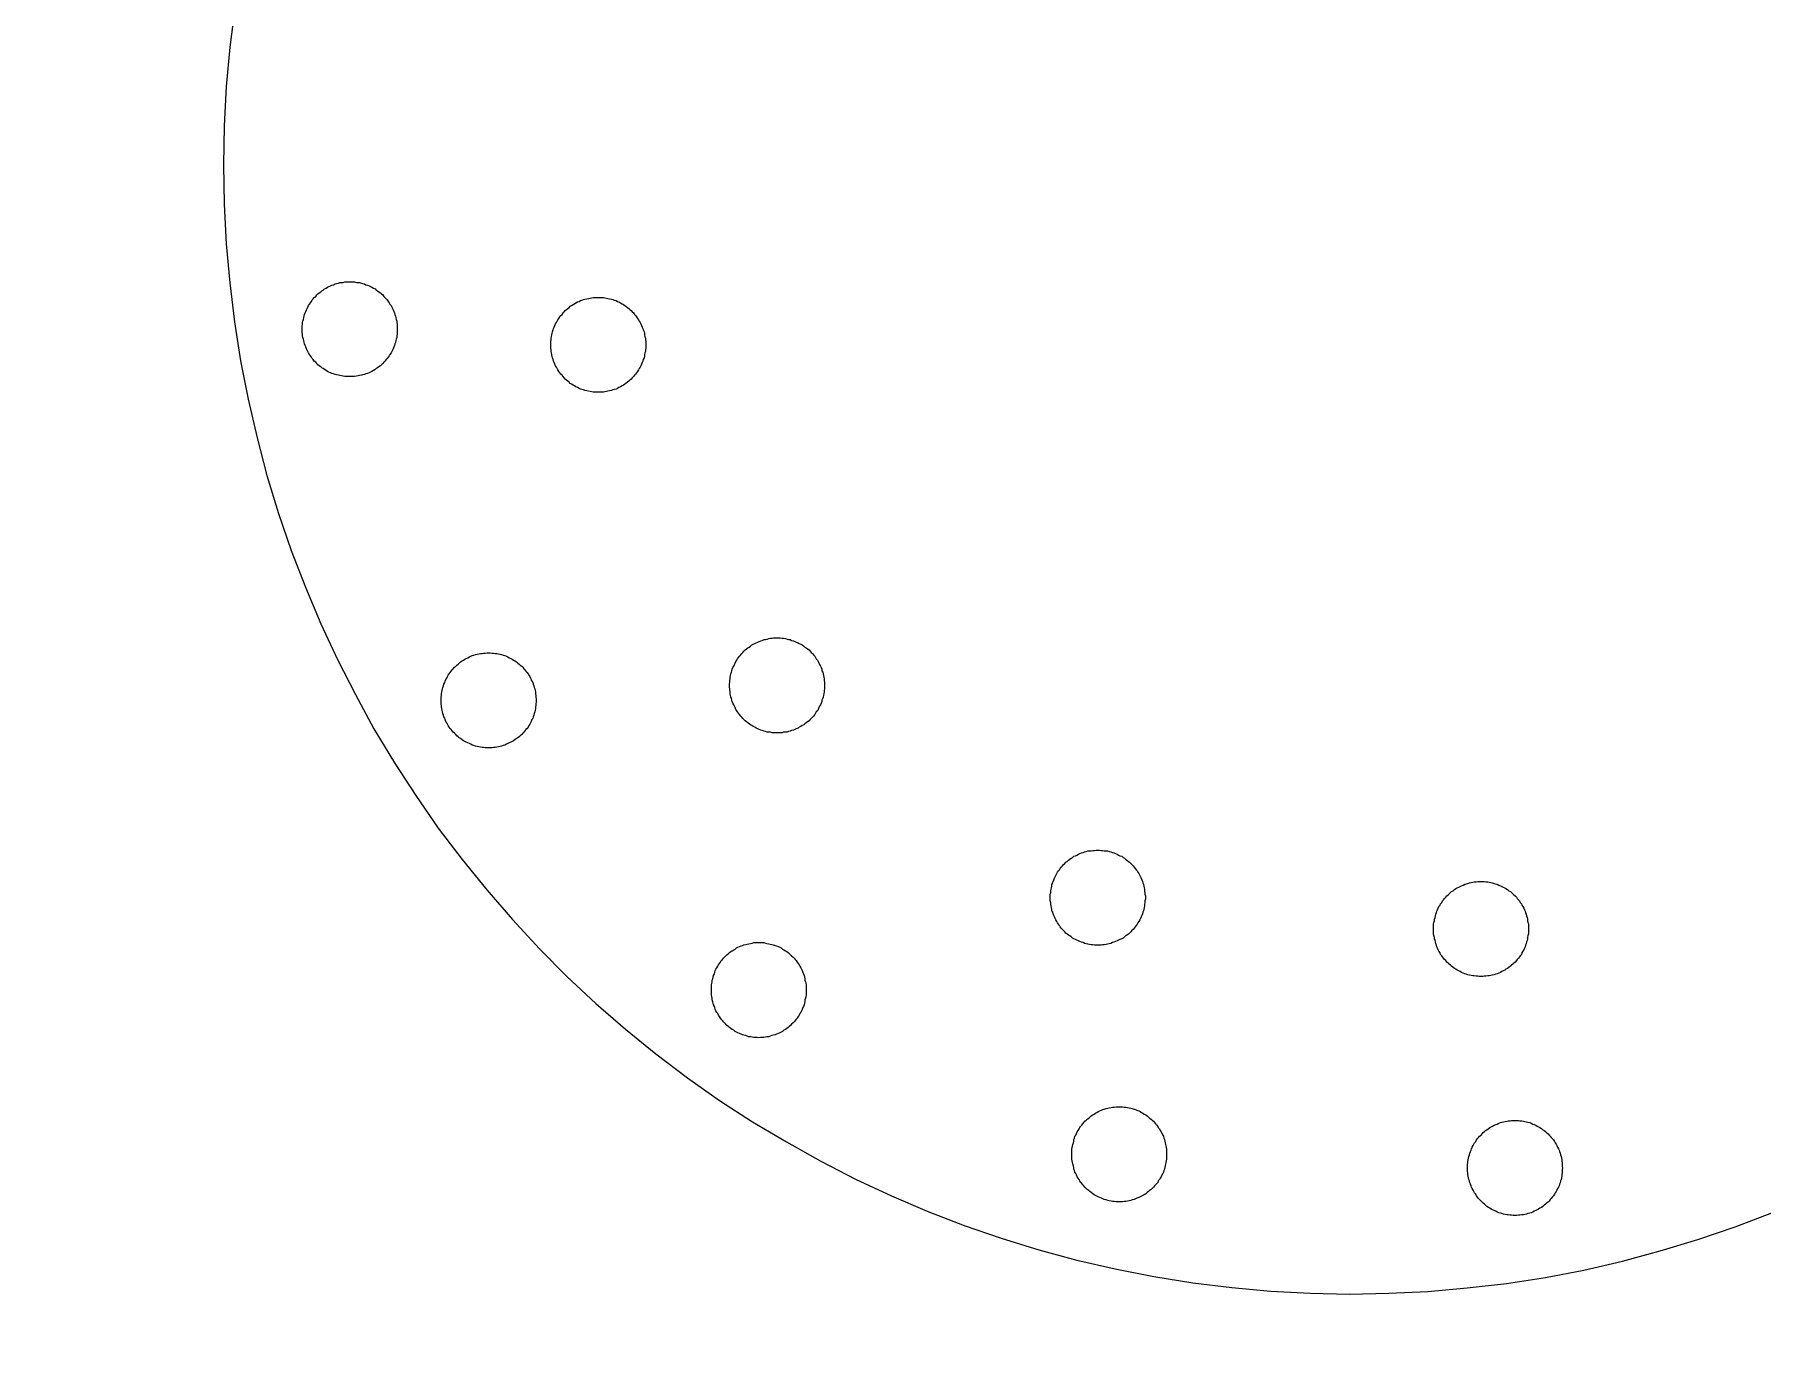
# Model space of a CAD drawing. Extents: x 1225654 to 1325654, y 924838 to 1022543.
# Drawn here: x 1267593 to 1268693, y 1011535 to 1012369 of the extents above; entities that cross this region are included whole.
import ezdxf

# ---------------------------------------------------------------- set-up
doc = ezdxf.new("R2010")
doc.units = 13

msp = doc.modelspace()

# ---------------------------------------------------------------- linework, layer by layer
msp.add_lwpolyline([(1260678.3, 924838.4), (1290630.1, 924838.4, 6.524121)], format="xyb", close=True)
msp.add_lwpolyline([(1260678.3, 924838.4), (1290630.1, 924838.4, 6.524121)], format="xyb", close=True)
msp.add_lwpolyline([(1267720.5, 1012385.5), (1267717.4, 1012360.6), (1267715.1, 1012335.6), (1267713.8, 1012310.6), (1267713.3, 1012285.6), (1267713.8, 1012260.7), (1267715.1, 1012235.5), (1267717.4, 1012210.5), (1267720.3, 1012185.7), (1267724.1, 1012161), (1267729.1, 1012136.5), (1267734.7, 1012112), (1267741, 1012087.9), (1267748.4, 1012063.8), (1267756.5, 1012040.2), (1267765.5, 1012016.8), (1267775.2, 1011993.6), (1267785.8, 1011970.9), (1267797.3, 1011948.6), (1267809.1, 1011926.8), (1267822.2, 1011905.2), (1267835.7, 1011884.3), (1267850.1, 1011863.6), (1267865.2, 1011843.5), (1267880.9, 1011824.2), (1267897.4, 1011805.3), (1267914.5, 1011786.8), (1267932, 1011769.1), (1267950.5, 1011752), (1267969.3, 1011735.5), (1267988.7, 1011719.8), (1268008.7, 1011704.7), (1268029.2, 1011690.3), (1268050.2, 1011676.6), (1268071.8, 1011663.8), (1268093.6, 1011651.6), (1268115.8, 1011640.1), (1268138.6, 1011629.6), (1268161.5, 1011619.7), (1268184.9, 1011610.6), (1268208.6, 1011602.6), (1268232.6, 1011595.1), (1268256.7, 1011588.6), (1268281.2, 1011583), (1268305.7, 1011578.1), (1268330.5, 1011574.2), (1268355.4, 1011571.1), (1268380.2, 1011568.8), (1268405.4, 1011567.5), (1268430.4, 1011567), (1268455.3, 1011567.5), (1268480.3, 1011568.6), (1268505.3, 1011570.9), (1268530.3, 1011573.8), (1268555.1, 1011577.6), (1268579.6, 1011582.3), (1268604.1, 1011587.9), (1268628.2, 1011594.5), (1268652.2, 1011601.7), (1268675.9, 1011609.8), (1268699.3, 1011618.8)])
for points in [[(1267824, 1012181.1), (1267824, 1012179.9), (1267823.8, 1012179), (1267823.8, 1012177.9), (1267823.6, 1012176.8), (1267823.6, 1012175.9), (1267823.3, 1012174.8), (1267823.1, 1012173.9), (1267822.9, 1012172.7), (1267822.5, 1012171.8), (1267822.2, 1012170.7), (1267821.8, 1012169.8), (1267821.3, 1012168.6), (1267820.9, 1012167.7), (1267820.4, 1012166.9), (1267820, 1012166), (1267819.3, 1012165), (1267818.9, 1012164.1), (1267818.2, 1012163.3), (1267817.5, 1012162.4), (1267816.8, 1012161.7), (1267816.1, 1012160.8), (1267815.5, 1012160.1), (1267814.8, 1012159.2), (1267813.9, 1012158.5), (1267813.2, 1012157.8), (1267812.3, 1012157.2), (1267811.4, 1012156.5), (1267810.5, 1012156.1), (1267809.8, 1012155.4), (1267808.9, 1012154.9), (1267807.8, 1012154.2), (1267806.9, 1012153.8), (1267806, 1012153.3), (1267805.1, 1012152.9), (1267804, 1012152.7), (1267803.1, 1012152.2), (1267801.9, 1012152), (1267801.1, 1012151.8), (1267799.9, 1012151.6), (1267799, 1012151.3), (1267797.9, 1012151.1), (1267796.8, 1012150.9), (1267795.9, 1012150.9), (1267794.7, 1012150.9), (1267793.7, 1012150.9), (1267792.7, 1012150.9), (1267791.6, 1012150.9), (1267790.5, 1012150.9), (1267789.6, 1012151.1), (1267788.5, 1012151.3), (1267787.3, 1012151.6), (1267786.5, 1012151.8), (1267785.3, 1012152), (1267784.4, 1012152.2), (1267783.3, 1012152.7), (1267782.4, 1012152.9), (1267781.5, 1012153.3), (1267780.3, 1012153.8), (1267779.5, 1012154.2), (1267778.6, 1012154.9), (1267777.7, 1012155.4), (1267776.7, 1012156.1), (1267775.9, 1012156.5), (1267775.2, 1012157.2), (1267774.3, 1012157.8), (1267773.4, 1012158.5), (1267772.7, 1012159.2), (1267772.1, 1012160.1), (1267771.1, 1012160.8), (1267770.5, 1012161.7), (1267769.8, 1012162.4), (1267769.3, 1012163.3), (1267768.7, 1012164.1), (1267768, 1012165), (1267767.5, 1012166), (1267767.1, 1012166.9), (1267766.6, 1012167.7), (1267766.2, 1012168.6), (1267765.7, 1012169.8), (1267765.3, 1012170.7), (1267764.9, 1012171.8), (1267764.6, 1012172.7), (1267764.4, 1012173.9), (1267764.2, 1012174.8), (1267763.9, 1012175.9), (1267763.7, 1012176.8), (1267763.7, 1012177.9), (1267763.5, 1012179), (1267763.5, 1012179.9), (1267763.5, 1012181.1), (1267763.5, 1012182.1), (1267763.5, 1012183.1), (1267763.7, 1012184.2), (1267763.7, 1012185.3), (1267763.9, 1012186.2), (1267764.2, 1012187.3), (1267764.4, 1012188.5), (1267764.6, 1012189.3), (1267764.9, 1012190.5), (1267765.3, 1012191.4), (1267765.7, 1012192.3), (1267766.2, 1012193.4), (1267766.6, 1012194.3), (1267767.1, 1012195.2), (1267767.5, 1012196.1), (1267768, 1012197), (1267768.7, 1012197.9), (1267769.3, 1012198.8), (1267769.8, 1012199.7), (1267770.5, 1012200.4), (1267771.1, 1012201.3), (1267772.1, 1012202), (1267772.7, 1012202.9), (1267773.4, 1012203.5), (1267774.3, 1012204.2), (1267775.2, 1012204.9), (1267775.9, 1012205.6), (1267776.7, 1012206), (1267777.7, 1012206.7), (1267778.6, 1012207.1), (1267779.5, 1012207.8), (1267780.3, 1012208.3), (1267781.5, 1012208.7), (1267782.4, 1012209.2), (1267783.3, 1012209.4), (1267784.4, 1012209.9), (1267785.3, 1012210.1), (1267786.5, 1012210.3), (1267787.3, 1012210.7), (1267788.5, 1012210.7), (1267789.6, 1012210.9), (1267790.5, 1012211.2), (1267791.6, 1012211.2), (1267792.7, 1012211.2), (1267793.7, 1012211.2), (1267794.7, 1012211.2), (1267795.9, 1012211.2), (1267796.8, 1012211.2), (1267797.9, 1012210.9), (1267799, 1012210.7), (1267799.9, 1012210.7), (1267801.1, 1012210.3), (1267801.9, 1012210.1), (1267803.1, 1012209.9), (1267804, 1012209.4), (1267805.1, 1012209.2), (1267806, 1012208.7), (1267806.9, 1012208.3), (1267807.8, 1012207.8), (1267808.9, 1012207.1), (1267809.8, 1012206.7), (1267810.5, 1012206), (1267811.4, 1012205.6), (1267812.3, 1012204.9), (1267813.2, 1012204.2), (1267813.9, 1012203.5), (1267814.8, 1012202.9), (1267815.5, 1012202), (1267816.1, 1012201.3), (1267816.8, 1012200.4), (1267817.5, 1012199.7), (1267818.2, 1012198.8), (1267818.9, 1012197.9), (1267819.3, 1012197), (1267820, 1012196.1), (1267820.4, 1012195.2), (1267820.9, 1012194.3), (1267821.3, 1012193.4), (1267821.8, 1012192.3), (1267822.2, 1012191.4), (1267822.5, 1012190.5), (1267822.9, 1012189.3), (1267823.1, 1012188.5), (1267823.3, 1012187.3), (1267823.6, 1012186.2), (1267823.6, 1012185.3), (1267823.8, 1012184.2), (1267823.8, 1012183.1), (1267824, 1012182.1), (1267824, 1012181.1), (1267824, 1012181.1)], [(1267982.2, 1012171.2), (1267982.2, 1012170), (1267982.2, 1012169.1), (1267982, 1012168), (1267982, 1012166.9), (1267981.7, 1012166), (1267981.5, 1012164.8), (1267981.3, 1012163.7), (1267981.1, 1012162.8), (1267980.6, 1012161.7), (1267980.4, 1012160.8), (1267980, 1012159.9), (1267979.5, 1012158.8), (1267979.1, 1012157.8), (1267978.6, 1012156.9), (1267978.1, 1012156.1), (1267977.5, 1012155.2), (1267977, 1012154.2), (1267976.4, 1012153.3), (1267975.7, 1012152.5), (1267975, 1012151.8), (1267974.3, 1012150.9), (1267973.6, 1012150.2), (1267972.9, 1012149.3), (1267972.1, 1012148.6), (1267971.4, 1012148), (1267970.5, 1012147.3), (1267969.6, 1012146.6), (1267968.9, 1012146.2), (1267968, 1012145.5), (1267967.1, 1012145), (1267966.2, 1012144.4), (1267965.1, 1012143.9), (1267964.2, 1012143.4), (1267963.3, 1012143), (1267962.1, 1012142.8), (1267961.3, 1012142.4), (1267960.4, 1012142.1), (1267959.2, 1012141.9), (1267958.1, 1012141.7), (1267957.2, 1012141.4), (1267956.1, 1012141.2), (1267955.2, 1012141), (1267954.1, 1012141), (1267952.9, 1012141), (1267951.8, 1012141), (1267950.9, 1012141), (1267949.8, 1012141), (1267948.7, 1012141), (1267947.8, 1012141.2), (1267946.7, 1012141.4), (1267945.7, 1012141.7), (1267944.6, 1012141.9), (1267943.5, 1012142.1), (1267942.6, 1012142.4), (1267941.5, 1012142.8), (1267940.6, 1012143), (1267939.7, 1012143.4), (1267938.8, 1012143.9), (1267937.6, 1012144.4), (1267936.8, 1012145), (1267935.9, 1012145.5), (1267934.9, 1012146.2), (1267934, 1012146.6), (1267933.4, 1012147.3), (1267932.5, 1012148), (1267931.8, 1012148.6), (1267930.9, 1012149.3), (1267930.2, 1012150.2), (1267929.6, 1012150.9), (1267928.9, 1012151.8), (1267928.2, 1012152.5), (1267927.5, 1012153.3), (1267926.8, 1012154.2), (1267926.2, 1012155.2), (1267925.7, 1012156.1), (1267925.3, 1012156.9), (1267924.8, 1012157.8), (1267924.4, 1012158.8), (1267923.9, 1012159.9), (1267923.4, 1012160.8), (1267923.2, 1012161.7), (1267922.8, 1012162.8), (1267922.6, 1012163.7), (1267922.4, 1012164.8), (1267922.1, 1012166), (1267921.9, 1012166.9), (1267921.9, 1012168), (1267921.7, 1012169.1), (1267921.7, 1012170), (1267921.7, 1012171.2), (1267921.7, 1012172.3), (1267921.7, 1012173.2), (1267921.9, 1012174.3), (1267921.9, 1012175.4), (1267922.1, 1012176.3), (1267922.4, 1012177.5), (1267922.6, 1012178.5), (1267922.8, 1012179.5), (1267923.2, 1012180.6), (1267923.4, 1012181.5), (1267923.9, 1012182.4), (1267924.4, 1012183.5), (1267924.8, 1012184.4), (1267925.3, 1012185.3), (1267925.7, 1012186.2), (1267926.2, 1012187.1), (1267926.8, 1012188), (1267927.5, 1012188.9), (1267928.2, 1012189.8), (1267928.9, 1012190.5), (1267929.6, 1012191.4), (1267930.2, 1012192.1), (1267930.9, 1012192.9), (1267931.8, 1012193.6), (1267932.5, 1012194.3), (1267933.4, 1012195), (1267934, 1012195.7), (1267934.9, 1012196.1), (1267935.9, 1012196.8), (1267936.8, 1012197.2), (1267937.6, 1012197.9), (1267938.8, 1012198.4), (1267939.7, 1012198.8), (1267940.6, 1012199.3), (1267941.5, 1012199.5), (1267942.6, 1012199.9), (1267943.5, 1012200.1), (1267944.6, 1012200.4), (1267945.7, 1012200.6), (1267946.7, 1012200.8), (1267947.8, 1012201.1), (1267948.7, 1012201.3), (1267949.8, 1012201.3), (1267950.9, 1012201.3), (1267951.8, 1012201.3), (1267952.9, 1012201.3), (1267954.1, 1012201.3), (1267955.2, 1012201.3), (1267956.1, 1012201.1), (1267957.2, 1012200.8), (1267958.1, 1012200.6), (1267959.2, 1012200.4), (1267960.4, 1012200.1), (1267961.3, 1012199.9), (1267962.1, 1012199.5), (1267963.3, 1012199.3), (1267964.2, 1012198.8), (1267965.1, 1012198.4), (1267966.2, 1012197.9), (1267967.1, 1012197.2), (1267968, 1012196.8), (1267968.9, 1012196.1), (1267969.6, 1012195.7), (1267970.5, 1012195), (1267971.4, 1012194.3), (1267972.1, 1012193.6), (1267972.9, 1012192.9), (1267973.6, 1012192.1), (1267974.3, 1012191.4), (1267975, 1012190.5), (1267975.7, 1012189.8), (1267976.4, 1012188.9), (1267977, 1012188), (1267977.5, 1012187.1), (1267978.1, 1012186.2), (1267978.6, 1012185.3), (1267979.1, 1012184.4), (1267979.5, 1012183.5), (1267980, 1012182.4), (1267980.4, 1012181.5), (1267980.6, 1012180.6), (1267981.1, 1012179.5), (1267981.3, 1012178.5), (1267981.5, 1012177.5), (1267981.7, 1012176.3), (1267982, 1012175.4), (1267982, 1012174.3), (1267982.2, 1012173.2), (1267982.2, 1012172.3), (1267982.2, 1012171.2), (1267982.2, 1012171.2)], [(1268096, 1011954.5), (1268096, 1011953.3), (1268096, 1011952.2), (1268095.8, 1011951.3), (1268095.8, 1011950.2), (1268095.6, 1011949.1), (1268095.4, 1011948.2), (1268095.1, 1011947), (1268094.9, 1011946.2), (1268094.4, 1011945), (1268094.3, 1011944.1), (1268093.8, 1011943), (1268093.4, 1011942.1), (1268092.9, 1011941.2), (1268092.4, 1011940.3), (1268092, 1011939.1), (1268091.5, 1011938.3), (1268090.8, 1011937.6), (1268090.2, 1011936.7), (1268089.8, 1011935.8), (1268089.1, 1011934.9), (1268088.4, 1011934.2), (1268087.5, 1011933.3), (1268086.8, 1011932.6), (1268086.2, 1011931.9), (1268085.2, 1011931.3), (1268084.3, 1011930.6), (1268083.6, 1011929.9), (1268082.8, 1011929.2), (1268081.9, 1011928.8), (1268081, 1011928.2), (1268080, 1011927.7), (1268079.2, 1011927.2), (1268078, 1011926.8), (1268077.1, 1011926.3), (1268076.3, 1011925.9), (1268075.1, 1011925.6), (1268074.2, 1011925.2), (1268073.1, 1011925), (1268072.2, 1011924.7), (1268071.1, 1011924.6), (1268069.9, 1011924.6), (1268069.1, 1011924.3), (1268067.9, 1011924.3), (1268066.8, 1011924.1), (1268065.9, 1011924.1), (1268064.8, 1011924.1), (1268063.6, 1011924.3), (1268062.7, 1011924.3), (1268061.6, 1011924.6), (1268060.5, 1011924.6), (1268059.6, 1011924.7), (1268058.5, 1011925), (1268057.6, 1011925.2), (1268056.4, 1011925.6), (1268055.5, 1011925.9), (1268054.4, 1011926.3), (1268053.5, 1011926.8), (1268052.6, 1011927.2), (1268051.7, 1011927.7), (1268050.6, 1011928.2), (1268049.7, 1011928.8), (1268049, 1011929.2), (1268048.1, 1011929.9), (1268047.2, 1011930.6), (1268046.3, 1011931.3), (1268045.6, 1011931.9), (1268044.7, 1011932.6), (1268044.1, 1011933.3), (1268043.4, 1011934.2), (1268042.7, 1011934.9), (1268042, 1011935.8), (1268041.3, 1011936.7), (1268040.7, 1011937.6), (1268040.3, 1011938.3), (1268039.6, 1011939.1), (1268039.1, 1011940.3), (1268038.7, 1011941.2), (1268038.2, 1011942.1), (1268037.7, 1011943), (1268037.3, 1011944.1), (1268037.1, 1011945), (1268036.7, 1011946.2), (1268036.4, 1011947), (1268036.2, 1011948.2), (1268036, 1011949.1), (1268036, 1011950.2), (1268035.7, 1011951.3), (1268035.7, 1011952.2), (1268035.5, 1011953.3), (1268035.5, 1011954.5), (1268035.5, 1011955.4), (1268035.7, 1011956.5), (1268035.7, 1011957.6), (1268036, 1011958.5), (1268036, 1011959.7), (1268036.2, 1011960.7), (1268036.4, 1011961.7), (1268036.7, 1011962.8), (1268037.1, 1011963.7), (1268037.3, 1011964.8), (1268037.7, 1011965.7), (1268038.2, 1011966.6), (1268038.7, 1011967.7), (1268039.1, 1011968.6), (1268039.6, 1011969.5), (1268040.3, 1011970.5), (1268040.7, 1011971.3), (1268041.3, 1011972.2), (1268042, 1011972.9), (1268042.7, 1011973.8), (1268043.4, 1011974.7), (1268044.1, 1011975.4), (1268044.7, 1011976.1), (1268045.6, 1011977), (1268046.3, 1011977.7), (1268047.2, 1011978.3), (1268048.1, 1011978.7), (1268049, 1011979.4), (1268049.7, 1011980.1), (1268050.6, 1011980.6), (1268051.7, 1011981), (1268052.6, 1011981.5), (1268053.5, 1011981.9), (1268054.4, 1011982.3), (1268055.5, 1011982.8), (1268056.4, 1011983), (1268057.6, 1011983.5), (1268058.5, 1011983.7), (1268059.6, 1011983.9), (1268060.5, 1011984.2), (1268061.6, 1011984.4), (1268062.7, 1011984.4), (1268063.6, 1011984.6), (1268064.8, 1011984.6), (1268065.9, 1011984.6), (1268066.8, 1011984.6), (1268067.9, 1011984.6), (1268069.1, 1011984.4), (1268069.9, 1011984.4), (1268071.1, 1011984.2), (1268072.2, 1011983.9), (1268073.1, 1011983.7), (1268074.2, 1011983.5), (1268075.1, 1011983), (1268076.3, 1011982.8), (1268077.1, 1011982.3), (1268078, 1011981.9), (1268079.2, 1011981.5), (1268080, 1011981), (1268081, 1011980.6), (1268081.9, 1011980.1), (1268082.8, 1011979.4), (1268083.6, 1011978.7), (1268084.3, 1011978.3), (1268085.2, 1011977.7), (1268086.2, 1011977), (1268086.8, 1011976.1), (1268087.5, 1011975.4), (1268088.4, 1011974.7), (1268089.1, 1011973.8), (1268089.8, 1011972.9), (1268090.2, 1011972.2), (1268090.8, 1011971.3), (1268091.5, 1011970.5), (1268092, 1011969.5), (1268092.4, 1011968.6), (1268092.9, 1011967.7), (1268093.4, 1011966.6), (1268093.8, 1011965.7), (1268094.3, 1011964.8), (1268094.4, 1011963.7), (1268094.9, 1011962.8), (1268095.1, 1011961.7), (1268095.4, 1011960.7), (1268095.6, 1011959.7), (1268095.8, 1011958.5), (1268095.8, 1011957.6), (1268096, 1011956.5), (1268096, 1011955.4), (1268096, 1011954.5), (1268096, 1011954.5)], [(1267912.4, 1011944.8), (1267912.4, 1011943.9), (1267912.2, 1011942.7), (1267912.2, 1011941.6), (1267912, 1011940.7), (1267912, 1011939.6), (1267911.8, 1011938.5), (1267911.6, 1011937.6), (1267911.1, 1011936.4), (1267910.9, 1011935.5), (1267910.6, 1011934.4), (1267910.2, 1011933.5), (1267909.7, 1011932.6), (1267909.3, 1011931.5), (1267908.8, 1011930.6), (1267908.4, 1011929.7), (1267907.7, 1011928.8), (1267907.3, 1011927.9), (1267906.6, 1011927), (1267905.9, 1011926.3), (1267905.2, 1011925.4), (1267904.6, 1011924.6), (1267903.9, 1011923.9), (1267903.2, 1011923.2), (1267902.3, 1011922.3), (1267901.6, 1011921.6), (1267900.8, 1011921), (1267899.8, 1011920.5), (1267898.9, 1011919.8), (1267898, 1011919.1), (1267897.2, 1011918.7), (1267896.2, 1011918.2), (1267895.3, 1011917.8), (1267894.4, 1011917.4), (1267893.6, 1011916.9), (1267892.4, 1011916.4), (1267891.5, 1011916.2), (1267890.4, 1011915.8), (1267889.5, 1011915.5), (1267888.4, 1011915.3), (1267887.4, 1011915.1), (1267886.4, 1011914.8), (1267885.2, 1011914.8), (1267884.3, 1011914.6), (1267883.2, 1011914.6), (1267882.1, 1011914.6), (1267881.2, 1011914.6), (1267880, 1011914.6), (1267878.9, 1011914.8), (1267878, 1011914.8), (1267876.9, 1011915.1), (1267875.8, 1011915.3), (1267874.9, 1011915.5), (1267873.7, 1011915.8), (1267872.8, 1011916.2), (1267871.7, 1011916.4), (1267870.8, 1011916.9), (1267869.9, 1011917.4), (1267868.8, 1011917.8), (1267867.9, 1011918.2), (1267867, 1011918.7), (1267866.1, 1011919.1), (1267865.2, 1011919.8), (1267864.3, 1011920.5), (1267863.4, 1011921), (1267862.7, 1011921.6), (1267861.8, 1011922.3), (1267861.2, 1011923.2), (1267860.5, 1011923.9), (1267859.6, 1011924.6), (1267858.9, 1011925.4), (1267858.2, 1011926.3), (1267857.6, 1011927), (1267857.1, 1011927.9), (1267856.4, 1011928.8), (1267856, 1011929.7), (1267855.5, 1011930.6), (1267854.9, 1011931.5), (1267854.4, 1011932.6), (1267854.2, 1011933.5), (1267853.7, 1011934.4), (1267853.3, 1011935.5), (1267853, 1011936.4), (1267852.8, 1011937.6), (1267852.6, 1011938.5), (1267852.4, 1011939.6), (1267852.1, 1011940.7), (1267852.1, 1011941.6), (1267851.9, 1011942.7), (1267851.9, 1011943.9), (1267851.9, 1011944.8), (1267851.9, 1011945.9), (1267851.9, 1011947), (1267852.1, 1011947.9), (1267852.1, 1011949.1), (1267852.4, 1011950.2), (1267852.6, 1011951.1), (1267852.8, 1011952.2), (1267853, 1011953.1), (1267853.3, 1011954.2), (1267853.7, 1011955.1), (1267854.2, 1011956.3), (1267854.4, 1011957.1), (1267854.9, 1011958.1), (1267855.5, 1011959), (1267856, 1011960.1), (1267856.4, 1011961), (1267857.1, 1011961.7), (1267857.6, 1011962.6), (1267858.2, 1011963.5), (1267858.9, 1011964.3), (1267859.6, 1011965), (1267860.5, 1011965.9), (1267861.2, 1011966.6), (1267861.8, 1011967.3), (1267862.7, 1011967.9), (1267863.4, 1011968.6), (1267864.3, 1011969.3), (1267865.2, 1011970), (1267866.1, 1011970.5), (1267867, 1011971.1), (1267867.9, 1011971.5), (1267868.8, 1011972), (1267869.9, 1011972.5), (1267870.8, 1011972.9), (1267871.7, 1011973.4), (1267872.8, 1011973.6), (1267873.7, 1011974.1), (1267874.9, 1011974.3), (1267875.8, 1011974.5), (1267876.9, 1011974.7), (1267878, 1011974.7), (1267878.9, 1011974.9), (1267880, 1011974.9), (1267881.2, 1011975.1), (1267882.1, 1011975.1), (1267883.2, 1011975.1), (1267884.3, 1011974.9), (1267885.2, 1011974.9), (1267886.4, 1011974.7), (1267887.4, 1011974.7), (1267888.4, 1011974.5), (1267889.5, 1011974.3), (1267890.4, 1011974.1), (1267891.5, 1011973.6), (1267892.4, 1011973.4), (1267893.6, 1011972.9), (1267894.4, 1011972.5), (1267895.3, 1011972), (1267896.2, 1011971.5), (1267897.2, 1011971.1), (1267898, 1011970.5), (1267898.9, 1011970), (1267899.8, 1011969.3), (1267900.8, 1011968.6), (1267901.6, 1011967.9), (1267902.3, 1011967.3), (1267903.2, 1011966.6), (1267903.9, 1011965.9), (1267904.6, 1011965), (1267905.2, 1011964.3), (1267905.9, 1011963.5), (1267906.6, 1011962.6), (1267907.3, 1011961.7), (1267907.7, 1011961), (1267908.4, 1011960.1), (1267908.8, 1011959), (1267909.3, 1011958.1), (1267909.7, 1011957.1), (1267910.2, 1011956.3), (1267910.6, 1011955.1), (1267910.9, 1011954.2), (1267911.1, 1011953.1), (1267911.6, 1011952.2), (1267911.8, 1011951.1), (1267912, 1011950.2), (1267912, 1011949.1), (1267912.2, 1011947.9), (1267912.2, 1011947), (1267912.4, 1011945.9), (1267912.4, 1011944.8), (1267912.4, 1011944.8)], [(1268300.4, 1011819.2), (1268300.4, 1011818.3), (1268300.1, 1011817.2), (1268300.1, 1011816.1), (1268299.9, 1011815.2), (1268299.9, 1011814), (1268299.7, 1011812.9), (1268299.4, 1011812), (1268299.2, 1011810.9), (1268298.8, 1011810), (1268298.5, 1011808.9), (1268298.1, 1011808), (1268297.7, 1011807.1), (1268297.2, 1011806), (1268296.8, 1011805.1), (1268296.3, 1011804.1), (1268295.6, 1011803.3), (1268295.2, 1011802.4), (1268294.5, 1011801.5), (1268293.8, 1011800.8), (1268293.2, 1011799.9), (1268292.5, 1011799), (1268291.8, 1011798.3), (1268291.1, 1011797.6), (1268290.2, 1011796.7), (1268289.6, 1011796.1), (1268288.6, 1011795.4), (1268287.7, 1011794.9), (1268287.1, 1011794.3), (1268286.2, 1011793.6), (1268285.3, 1011793.1), (1268284.1, 1011792.7), (1268283.3, 1011792.3), (1268282.4, 1011791.8), (1268281.4, 1011791.3), (1268280.3, 1011790.9), (1268279.4, 1011790.7), (1268278.3, 1011790.2), (1268277.4, 1011790), (1268276.3, 1011789.7), (1268275.4, 1011789.5), (1268274.2, 1011789.3), (1268273.1, 1011789.3), (1268272.2, 1011789.1), (1268271.1, 1011789.1), (1268269.9, 1011789.1), (1268269.1, 1011789.1), (1268267.9, 1011789.1), (1268266.8, 1011789.3), (1268265.9, 1011789.3), (1268264.8, 1011789.5), (1268263.7, 1011789.7), (1268262.7, 1011790), (1268261.7, 1011790.2), (1268260.7, 1011790.7), (1268259.6, 1011790.9), (1268258.7, 1011791.3), (1268257.8, 1011791.8), (1268256.7, 1011792.3), (1268255.8, 1011792.7), (1268254.9, 1011793.1), (1268254, 1011793.6), (1268253.1, 1011794.3), (1268252.2, 1011794.9), (1268251.5, 1011795.4), (1268250.6, 1011796.1), (1268249.7, 1011796.7), (1268249, 1011797.6), (1268248.3, 1011798.3), (1268247.5, 1011799), (1268246.8, 1011799.9), (1268246.1, 1011800.8), (1268245.7, 1011801.5), (1268245, 1011802.4), (1268244.3, 1011803.3), (1268243.9, 1011804.1), (1268243.4, 1011805.1), (1268243, 1011806), (1268242.5, 1011807.1), (1268242.1, 1011808), (1268241.6, 1011808.9), (1268241.4, 1011810), (1268240.9, 1011810.9), (1268240.7, 1011812), (1268240.5, 1011812.9), (1268240.3, 1011814), (1268240.1, 1011815.2), (1268240.1, 1011816.1), (1268239.8, 1011817.2), (1268239.8, 1011818.3), (1268239.8, 1011819.2), (1268239.8, 1011820.4), (1268239.8, 1011821.5), (1268240.1, 1011822.4), (1268240.1, 1011823.5), (1268240.3, 1011824.7), (1268240.5, 1011825.5), (1268240.7, 1011826.7), (1268240.9, 1011827.6), (1268241.4, 1011828.7), (1268241.6, 1011829.6), (1268242.1, 1011830.7), (1268242.5, 1011831.6), (1268243, 1011832.5), (1268243.4, 1011833.4), (1268243.9, 1011834.6), (1268244.3, 1011835.5), (1268245, 1011836.3), (1268245.7, 1011837), (1268246.1, 1011837.9), (1268246.8, 1011838.8), (1268247.5, 1011839.5), (1268248.3, 1011840.4), (1268249, 1011841.1), (1268249.7, 1011841.8), (1268250.6, 1011842.4), (1268251.5, 1011843.1), (1268252.2, 1011843.8), (1268253.1, 1011844.4), (1268254, 1011844.9), (1268254.9, 1011845.6), (1268255.8, 1011846), (1268256.7, 1011846.4), (1268257.8, 1011846.9), (1268258.7, 1011847.4), (1268259.6, 1011847.8), (1268260.7, 1011848), (1268261.7, 1011848.5), (1268262.7, 1011848.7), (1268263.7, 1011849), (1268264.8, 1011849.2), (1268265.9, 1011849.2), (1268266.8, 1011849.4), (1268267.9, 1011849.4), (1268269.1, 1011849.6), (1268269.9, 1011849.6), (1268271.1, 1011849.6), (1268272.2, 1011849.4), (1268273.1, 1011849.4), (1268274.2, 1011849.2), (1268275.4, 1011849.2), (1268276.3, 1011849), (1268277.4, 1011848.7), (1268278.3, 1011848.5), (1268279.4, 1011848), (1268280.3, 1011847.8), (1268281.4, 1011847.4), (1268282.4, 1011846.9), (1268283.3, 1011846.4), (1268284.1, 1011846), (1268285.3, 1011845.6), (1268286.2, 1011844.9), (1268287.1, 1011844.4), (1268287.7, 1011843.8), (1268288.6, 1011843.1), (1268289.6, 1011842.4), (1268290.2, 1011841.8), (1268291.1, 1011841.1), (1268291.8, 1011840.4), (1268292.5, 1011839.5), (1268293.2, 1011838.8), (1268293.8, 1011837.9), (1268294.5, 1011837), (1268295.2, 1011836.3), (1268295.6, 1011835.5), (1268296.3, 1011834.6), (1268296.8, 1011833.4), (1268297.2, 1011832.5), (1268297.7, 1011831.6), (1268298.1, 1011830.7), (1268298.5, 1011829.6), (1268298.8, 1011828.7), (1268299.2, 1011827.6), (1268299.4, 1011826.7), (1268299.7, 1011825.5), (1268299.9, 1011824.7), (1268299.9, 1011823.5), (1268300.1, 1011822.4), (1268300.1, 1011821.5), (1268300.4, 1011820.4), (1268300.4, 1011819.2), (1268300.4, 1011819.2)], [(1268544.3, 1011799.5), (1268544.3, 1011798.3), (1268544.3, 1011797.2), (1268544.3, 1011796.3), (1268544, 1011795.2), (1268543.8, 1011794), (1268543.6, 1011793.1), (1268543.4, 1011792), (1268543.1, 1011791.1), (1268542.9, 1011790), (1268542.4, 1011789.1), (1268542.2, 1011788), (1268541.8, 1011787.1), (1268541.3, 1011786.1), (1268540.8, 1011785.3), (1268540.2, 1011784.1), (1268539.8, 1011783.2), (1268539.1, 1011782.3), (1268538.6, 1011781.7), (1268537.9, 1011780.8), (1268537.2, 1011779.9), (1268536.6, 1011779.2), (1268535.9, 1011778.3), (1268535, 1011777.6), (1268534.3, 1011776.9), (1268533.5, 1011776.3), (1268532.8, 1011775.6), (1268531.9, 1011774.9), (1268531, 1011774.3), (1268530, 1011773.8), (1268529.2, 1011773.1), (1268528.3, 1011772.7), (1268527.4, 1011772.2), (1268526.5, 1011771.7), (1268525.4, 1011771.3), (1268524.4, 1011770.9), (1268523.3, 1011770.7), (1268522.4, 1011770.2), (1268521.3, 1011770), (1268520.4, 1011769.7), (1268519.3, 1011769.5), (1268518.4, 1011769.5), (1268517.2, 1011769.3), (1268516.1, 1011769.3), (1268515.2, 1011769.1), (1268514.1, 1011769.1), (1268513, 1011769.1), (1268512.1, 1011769.3), (1268511, 1011769.3), (1268509.8, 1011769.5), (1268508.9, 1011769.5), (1268507.8, 1011769.7), (1268506.7, 1011770), (1268505.8, 1011770.2), (1268504.7, 1011770.7), (1268503.8, 1011770.9), (1268502.8, 1011771.3), (1268501.7, 1011771.7), (1268500.8, 1011772.2), (1268499.9, 1011772.7), (1268499, 1011773.1), (1268498.1, 1011773.8), (1268497.2, 1011774.3), (1268496.3, 1011774.9), (1268495.4, 1011775.6), (1268494.7, 1011776.3), (1268493.9, 1011776.9), (1268493.2, 1011777.6), (1268492.3, 1011778.3), (1268491.6, 1011779.2), (1268490.9, 1011779.9), (1268490.3, 1011780.8), (1268489.6, 1011781.7), (1268489.1, 1011782.3), (1268488.4, 1011783.2), (1268488, 1011784.1), (1268487.3, 1011785.3), (1268486.9, 1011786.1), (1268486.4, 1011787.1), (1268486, 1011788), (1268485.7, 1011789.1), (1268485.3, 1011790), (1268485.1, 1011791.1), (1268484.8, 1011792), (1268484.4, 1011793.1), (1268484.4, 1011794), (1268484.1, 1011795.2), (1268483.9, 1011796.3), (1268483.9, 1011797.2), (1268483.9, 1011798.3), (1268483.9, 1011799.5), (1268483.9, 1011800.3), (1268483.9, 1011801.5), (1268483.9, 1011802.6), (1268484.1, 1011803.5), (1268484.4, 1011804.6), (1268484.4, 1011805.7), (1268484.8, 1011806.7), (1268485.1, 1011807.7), (1268485.3, 1011808.7), (1268485.7, 1011809.8), (1268486, 1011810.7), (1268486.4, 1011811.6), (1268486.9, 1011812.7), (1268487.3, 1011813.6), (1268488, 1011814.5), (1268488.4, 1011815.4), (1268489.1, 1011816.3), (1268489.6, 1011817.2), (1268490.3, 1011817.9), (1268490.9, 1011818.8), (1268491.6, 1011819.7), (1268492.3, 1011820.4), (1268493.2, 1011821.1), (1268493.9, 1011821.7), (1268494.7, 1011822.6), (1268495.4, 1011823.3), (1268496.3, 1011823.7), (1268497.2, 1011824.4), (1268498.1, 1011825.1), (1268499, 1011825.5), (1268499.9, 1011826), (1268500.8, 1011826.4), (1268501.7, 1011826.9), (1268502.8, 1011827.3), (1268503.8, 1011827.8), (1268504.7, 1011828), (1268505.8, 1011828.4), (1268506.7, 1011828.7), (1268507.8, 1011828.9), (1268508.9, 1011829.1), (1268509.8, 1011829.4), (1268511, 1011829.4), (1268512.1, 1011829.6), (1268513, 1011829.6), (1268514.1, 1011829.6), (1268515.2, 1011829.6), (1268516.1, 1011829.6), (1268517.2, 1011829.4), (1268518.4, 1011829.4), (1268519.3, 1011829.1), (1268520.4, 1011828.9), (1268521.3, 1011828.7), (1268522.4, 1011828.4), (1268523.3, 1011828), (1268524.4, 1011827.8), (1268525.4, 1011827.3), (1268526.5, 1011826.9), (1268527.4, 1011826.4), (1268528.3, 1011826), (1268529.2, 1011825.5), (1268530, 1011825.1), (1268531, 1011824.4), (1268531.9, 1011823.7), (1268532.8, 1011823.3), (1268533.5, 1011822.6), (1268534.3, 1011821.7), (1268535, 1011821.1), (1268535.9, 1011820.4), (1268536.6, 1011819.7), (1268537.2, 1011818.8), (1268537.9, 1011817.9), (1268538.6, 1011817.2), (1268539.1, 1011816.3), (1268539.8, 1011815.4), (1268540.2, 1011814.5), (1268540.8, 1011813.6), (1268541.3, 1011812.7), (1268541.8, 1011811.6), (1268542.2, 1011810.7), (1268542.4, 1011809.8), (1268542.9, 1011808.7), (1268543.1, 1011807.7), (1268543.4, 1011806.7), (1268543.6, 1011805.7), (1268543.8, 1011804.6), (1268544, 1011803.5), (1268544.3, 1011802.6), (1268544.3, 1011801.5), (1268544.3, 1011800.3), (1268544.3, 1011799.5), (1268544.3, 1011799.5)], [(1268084.3, 1011760.5), (1268084.3, 1011759.4), (1268084.3, 1011758.5), (1268084.3, 1011757.3), (1268084.1, 1011756.3), (1268083.9, 1011755.3), (1268083.6, 1011754.2), (1268083.5, 1011753.1), (1268083.2, 1011752.2), (1268083, 1011751.1), (1268082.6, 1011750.1), (1268082.3, 1011749.3), (1268081.9, 1011748.1), (1268081.4, 1011747.2), (1268081, 1011746.3), (1268080.3, 1011745.5), (1268079.9, 1011744.5), (1268079.2, 1011743.6), (1268078.7, 1011742.7), (1268078, 1011741.9), (1268077.4, 1011741.2), (1268076.7, 1011740.3), (1268076, 1011739.6), (1268075.1, 1011738.7), (1268074.4, 1011738), (1268073.5, 1011737.3), (1268072.8, 1011736.7), (1268072, 1011736), (1268071.1, 1011735.3), (1268070.2, 1011734.9), (1268069.3, 1011734.2), (1268068.4, 1011733.7), (1268067.5, 1011733.3), (1268066.6, 1011732.8), (1268065.5, 1011732.4), (1268064.6, 1011732.1), (1268063.4, 1011731.7), (1268062.5, 1011731.5), (1268061.4, 1011731.1), (1268060.5, 1011730.8), (1268059.4, 1011730.8), (1268058.5, 1011730.6), (1268057.4, 1011730.4), (1268056.2, 1011730.4), (1268055.3, 1011730.4), (1268054.2, 1011730.1), (1268053.1, 1011730.4), (1268052.2, 1011730.4), (1268051.1, 1011730.4), (1268049.9, 1011730.6), (1268049, 1011730.8), (1268047.9, 1011730.8), (1268046.8, 1011731.1), (1268045.9, 1011731.5), (1268044.7, 1011731.7), (1268043.9, 1011732.1), (1268042.9, 1011732.4), (1268041.8, 1011732.8), (1268040.9, 1011733.3), (1268040, 1011733.7), (1268039.1, 1011734.2), (1268038.2, 1011734.9), (1268037.3, 1011735.3), (1268036.4, 1011736), (1268035.5, 1011736.7), (1268034.8, 1011737.3), (1268033.9, 1011738), (1268033.3, 1011738.7), (1268032.4, 1011739.6), (1268031.7, 1011740.3), (1268031, 1011741.2), (1268030.3, 1011741.9), (1268029.7, 1011742.7), (1268029.2, 1011743.6), (1268028.5, 1011744.5), (1268028.1, 1011745.5), (1268027.4, 1011746.3), (1268026.9, 1011747.2), (1268026.5, 1011748.1), (1268026.1, 1011749.3), (1268025.9, 1011750.1), (1268025.4, 1011751.1), (1268025.2, 1011752.2), (1268024.9, 1011753.1), (1268024.5, 1011754.2), (1268024.5, 1011755.3), (1268024.3, 1011756.3), (1268024, 1011757.3), (1268024, 1011758.5), (1268024, 1011759.4), (1268024, 1011760.5), (1268024, 1011761.6), (1268024, 1011762.5), (1268024, 1011763.7), (1268024.3, 1011764.8), (1268024.5, 1011765.7), (1268024.5, 1011766.8), (1268024.9, 1011767.7), (1268025.2, 1011768.8), (1268025.4, 1011769.7), (1268025.9, 1011770.9), (1268026.1, 1011771.7), (1268026.5, 1011772.9), (1268026.9, 1011773.8), (1268027.4, 1011774.7), (1268028.1, 1011775.6), (1268028.5, 1011776.5), (1268029.2, 1011777.4), (1268029.7, 1011778.3), (1268030.3, 1011779.2), (1268031, 1011779.9), (1268031.7, 1011780.8), (1268032.4, 1011781.5), (1268033.3, 1011782.3), (1268033.9, 1011783), (1268034.8, 1011783.7), (1268035.5, 1011784.4), (1268036.4, 1011785.1), (1268037.3, 1011785.5), (1268038.2, 1011786.1), (1268039.1, 1011786.6), (1268040, 1011787.3), (1268040.9, 1011787.7), (1268041.8, 1011788.2), (1268042.9, 1011788.7), (1268043.9, 1011788.9), (1268044.7, 1011789.3), (1268045.9, 1011789.5), (1268046.8, 1011789.7), (1268047.9, 1011790), (1268049, 1011790.2), (1268049.9, 1011790.4), (1268051.1, 1011790.7), (1268052.2, 1011790.7), (1268053.1, 1011790.7), (1268054.2, 1011790.7), (1268055.3, 1011790.7), (1268056.2, 1011790.7), (1268057.4, 1011790.7), (1268058.5, 1011790.4), (1268059.4, 1011790.2), (1268060.5, 1011790), (1268061.4, 1011789.7), (1268062.5, 1011789.5), (1268063.4, 1011789.3), (1268064.6, 1011788.9), (1268065.5, 1011788.7), (1268066.6, 1011788.2), (1268067.5, 1011787.7), (1268068.4, 1011787.3), (1268069.3, 1011786.6), (1268070.2, 1011786.1), (1268071.1, 1011785.5), (1268072, 1011785.1), (1268072.8, 1011784.4), (1268073.5, 1011783.7), (1268074.4, 1011783), (1268075.1, 1011782.3), (1268076, 1011781.5), (1268076.7, 1011780.8), (1268077.4, 1011779.9), (1268078, 1011779.2), (1268078.7, 1011778.3), (1268079.2, 1011777.4), (1268079.9, 1011776.5), (1268080.3, 1011775.6), (1268081, 1011774.7), (1268081.4, 1011773.8), (1268081.9, 1011772.9), (1268082.3, 1011771.7), (1268082.6, 1011770.9), (1268083, 1011769.7), (1268083.2, 1011768.8), (1268083.5, 1011767.7), (1268083.6, 1011766.8), (1268083.9, 1011765.7), (1268084.1, 1011764.8), (1268084.3, 1011763.7), (1268084.3, 1011762.5), (1268084.3, 1011761.6), (1268084.3, 1011760.5), (1268084.3, 1011760.5)], [(1268313.8, 1011655.9), (1268313.8, 1011655), (1268313.8, 1011653.8), (1268313.8, 1011652.8), (1268313.6, 1011651.8), (1268313.4, 1011650.7), (1268313.2, 1011649.8), (1268312.9, 1011648.7), (1268312.7, 1011647.6), (1268312.5, 1011646.6), (1268312.1, 1011645.6), (1268311.8, 1011644.6), (1268311.4, 1011643.7), (1268310.9, 1011642.8), (1268310.5, 1011641.7), (1268309.8, 1011640.8), (1268309.3, 1011639.9), (1268308.6, 1011639), (1268308.2, 1011638.1), (1268307.6, 1011637.4), (1268306.9, 1011636.5), (1268306.2, 1011635.8), (1268305.5, 1011635), (1268304.6, 1011634.3), (1268304, 1011633.6), (1268303, 1011632.9), (1268302.4, 1011632.2), (1268301.4, 1011631.6), (1268300.6, 1011630.9), (1268299.7, 1011630.2), (1268298.8, 1011629.8), (1268297.9, 1011629.3), (1268297, 1011628.9), (1268296.1, 1011628.4), (1268294.9, 1011628), (1268294.1, 1011627.6), (1268293.2, 1011627.3), (1268292, 1011626.9), (1268291.1, 1011626.6), (1268290, 1011626.4), (1268288.9, 1011626.2), (1268288, 1011626), (1268286.9, 1011626), (1268285.7, 1011625.7), (1268284.8, 1011625.7), (1268283.7, 1011625.7), (1268282.6, 1011625.7), (1268281.7, 1011625.7), (1268280.5, 1011626), (1268279.4, 1011626), (1268278.5, 1011626.2), (1268277.4, 1011626.4), (1268276.5, 1011626.6), (1268275.4, 1011626.9), (1268274.2, 1011627.3), (1268273.3, 1011627.6), (1268272.5, 1011628), (1268271.3, 1011628.4), (1268270.4, 1011628.9), (1268269.5, 1011629.3), (1268268.6, 1011629.8), (1268267.7, 1011630.2), (1268266.8, 1011630.9), (1268265.9, 1011631.6), (1268265, 1011632.2), (1268264.3, 1011632.9), (1268263.4, 1011633.6), (1268262.7, 1011634.3), (1268261.9, 1011635), (1268261.2, 1011635.8), (1268260.5, 1011636.5), (1268259.8, 1011637.4), (1268259.1, 1011638.1), (1268258.7, 1011639), (1268258.1, 1011639.9), (1268257.6, 1011640.8), (1268256.9, 1011641.7), (1268256.5, 1011642.8), (1268256, 1011643.7), (1268255.5, 1011644.6), (1268255.3, 1011645.6), (1268254.9, 1011646.6), (1268254.7, 1011647.6), (1268254.5, 1011648.7), (1268254.2, 1011649.8), (1268254, 1011650.7), (1268253.8, 1011651.8), (1268253.5, 1011652.8), (1268253.5, 1011653.8), (1268253.5, 1011655), (1268253.5, 1011655.9), (1268253.5, 1011657), (1268253.5, 1011658.1), (1268253.5, 1011659.3), (1268253.8, 1011660.2), (1268254, 1011661.3), (1268254.2, 1011662.2), (1268254.5, 1011663.3), (1268254.7, 1011664.4), (1268254.9, 1011665.3), (1268255.3, 1011666.2), (1268255.5, 1011667.4), (1268256, 1011668.2), (1268256.5, 1011669.2), (1268256.9, 1011670.3), (1268257.6, 1011671.2), (1268258.1, 1011672.1), (1268258.7, 1011673), (1268259.1, 1011673.7), (1268259.8, 1011674.6), (1268260.5, 1011675.4), (1268261.2, 1011676.1), (1268261.9, 1011677), (1268262.7, 1011677.7), (1268263.4, 1011678.4), (1268264.3, 1011679), (1268265, 1011679.7), (1268265.9, 1011680.4), (1268266.8, 1011681.1), (1268267.7, 1011681.6), (1268268.6, 1011682.2), (1268269.5, 1011682.6), (1268270.4, 1011683.1), (1268271.3, 1011683.6), (1268272.5, 1011684), (1268273.3, 1011684.5), (1268274.2, 1011684.7), (1268275.4, 1011685.2), (1268276.5, 1011685.4), (1268277.4, 1011685.6), (1268278.5, 1011685.8), (1268279.4, 1011686), (1268280.5, 1011686), (1268281.7, 1011686.2), (1268282.6, 1011686.2), (1268283.7, 1011686.2), (1268284.8, 1011686.2), (1268285.7, 1011686.2), (1268286.9, 1011686), (1268288, 1011686), (1268288.9, 1011685.8), (1268290, 1011685.6), (1268291.1, 1011685.4), (1268292, 1011685.2), (1268293.2, 1011684.7), (1268294.1, 1011684.5), (1268294.9, 1011684), (1268296.1, 1011683.6), (1268297, 1011683.1), (1268297.9, 1011682.6), (1268298.8, 1011682.2), (1268299.7, 1011681.6), (1268300.6, 1011681.1), (1268301.4, 1011680.4), (1268302.4, 1011679.7), (1268303, 1011679), (1268304, 1011678.4), (1268304.6, 1011677.7), (1268305.5, 1011677), (1268306.2, 1011676.1), (1268306.9, 1011675.4), (1268307.6, 1011674.6), (1268308.2, 1011673.7), (1268308.6, 1011673), (1268309.3, 1011672.1), (1268309.8, 1011671.2), (1268310.5, 1011670.3), (1268310.9, 1011669.2), (1268311.4, 1011668.2), (1268311.8, 1011667.4), (1268312.1, 1011666.2), (1268312.5, 1011665.3), (1268312.7, 1011664.4), (1268312.9, 1011663.3), (1268313.2, 1011662.2), (1268313.4, 1011661.3), (1268313.6, 1011660.2), (1268313.8, 1011659.3), (1268313.8, 1011658.1), (1268313.8, 1011657), (1268313.8, 1011655.9), (1268313.8, 1011655.9)], [(1268566, 1011647.3), (1268565.8, 1011646.2), (1268565.8, 1011645.1), (1268565.8, 1011644.2), (1268565.6, 1011643), (1268565.6, 1011642), (1268565.4, 1011641), (1268565.2, 1011639.9), (1268564.7, 1011639), (1268564.5, 1011637.9), (1268564, 1011637), (1268563.8, 1011635.8), (1268563.4, 1011635), (1268562.9, 1011634.1), (1268562.4, 1011633.2), (1268562, 1011632.2), (1268561.4, 1011631.4), (1268560.9, 1011630.5), (1268560.2, 1011629.6), (1268559.5, 1011628.6), (1268558.8, 1011627.8), (1268558.2, 1011627.1), (1268557.5, 1011626.2), (1268556.8, 1011625.5), (1268555.9, 1011624.8), (1268555.2, 1011624.2), (1268554.4, 1011623.5), (1268553.5, 1011622.8), (1268552.6, 1011622.1), (1268551.6, 1011621.7), (1268550.8, 1011621), (1268549.9, 1011620.6), (1268549, 1011620.1), (1268548, 1011619.7), (1268547.2, 1011619.2), (1268546, 1011618.8), (1268545.1, 1011618.5), (1268544, 1011618.3), (1268543.1, 1011617.8), (1268542, 1011617.6), (1268541.1, 1011617.4), (1268540, 1011617.4), (1268538.8, 1011617.2), (1268537.9, 1011617.2), (1268536.8, 1011617), (1268535.7, 1011617), (1268534.6, 1011617), (1268533.6, 1011617.2), (1268532.6, 1011617.2), (1268531.4, 1011617.4), (1268530.5, 1011617.4), (1268529.4, 1011617.6), (1268528.5, 1011617.8), (1268527.4, 1011618.3), (1268526.5, 1011618.5), (1268525.4, 1011618.8), (1268524.4, 1011619.2), (1268523.5, 1011619.7), (1268522.4, 1011620.1), (1268521.5, 1011620.6), (1268520.6, 1011621), (1268519.7, 1011621.7), (1268518.8, 1011622.1), (1268517.9, 1011622.8), (1268517, 1011623.5), (1268516.3, 1011624.2), (1268515.5, 1011624.8), (1268514.8, 1011625.5), (1268514.1, 1011626.2), (1268513.2, 1011627.1), (1268512.5, 1011627.8), (1268511.9, 1011628.6), (1268511.2, 1011629.6), (1268510.7, 1011630.5), (1268510, 1011631.4), (1268509.6, 1011632.2), (1268509.1, 1011633.2), (1268508.5, 1011634.1), (1268508, 1011635), (1268507.8, 1011635.8), (1268507.4, 1011637), (1268506.9, 1011637.9), (1268506.7, 1011639), (1268506.4, 1011639.9), (1268506.2, 1011641), (1268506, 1011642), (1268505.8, 1011643), (1268505.8, 1011644.2), (1268505.5, 1011645.1), (1268505.5, 1011646.2), (1268505.5, 1011647.3), (1268505.5, 1011648.2), (1268505.5, 1011649.4), (1268505.8, 1011650.5), (1268505.8, 1011651.4), (1268506, 1011652.5), (1268506.2, 1011653.6), (1268506.4, 1011654.5), (1268506.7, 1011655.7), (1268506.9, 1011656.6), (1268507.4, 1011657.7), (1268507.8, 1011658.6), (1268508, 1011659.5), (1268508.5, 1011660.6), (1268509.1, 1011661.5), (1268509.6, 1011662.4), (1268510, 1011663.3), (1268510.7, 1011664.2), (1268511.2, 1011665.1), (1268511.9, 1011666), (1268512.5, 1011666.7), (1268513.2, 1011667.6), (1268514.1, 1011668.2), (1268514.8, 1011668.9), (1268515.5, 1011669.8), (1268516.3, 1011670.5), (1268517, 1011671.2), (1268517.9, 1011671.6), (1268518.8, 1011672.3), (1268519.7, 1011673), (1268520.6, 1011673.4), (1268521.5, 1011673.9), (1268522.4, 1011674.6), (1268523.5, 1011675), (1268524.4, 1011675.2), (1268525.4, 1011675.7), (1268526.5, 1011676.1), (1268527.4, 1011676.4), (1268528.5, 1011676.6), (1268529.4, 1011676.8), (1268530.5, 1011677), (1268531.4, 1011677.3), (1268532.6, 1011677.3), (1268533.6, 1011677.5), (1268534.6, 1011677.5), (1268535.7, 1011677.5), (1268536.8, 1011677.5), (1268537.9, 1011677.5), (1268538.8, 1011677.3), (1268540, 1011677.3), (1268541.1, 1011677), (1268542, 1011676.8), (1268543.1, 1011676.6), (1268544, 1011676.4), (1268545.1, 1011676.1), (1268546, 1011675.7), (1268547.2, 1011675.2), (1268548, 1011675), (1268549, 1011674.6), (1268549.9, 1011673.9), (1268550.8, 1011673.4), (1268551.6, 1011673), (1268552.6, 1011672.3), (1268553.5, 1011671.6), (1268554.4, 1011671.2), (1268555.2, 1011670.5), (1268555.9, 1011669.8), (1268556.8, 1011668.9), (1268557.5, 1011668.2), (1268558.2, 1011667.6), (1268558.8, 1011666.7), (1268559.5, 1011666), (1268560.2, 1011665.1), (1268560.9, 1011664.2), (1268561.4, 1011663.3), (1268562, 1011662.4), (1268562.4, 1011661.5), (1268562.9, 1011660.6), (1268563.4, 1011659.5), (1268563.8, 1011658.6), (1268564, 1011657.7), (1268564.5, 1011656.6), (1268564.7, 1011655.7), (1268565.2, 1011654.5), (1268565.4, 1011653.6), (1268565.6, 1011652.5), (1268565.6, 1011651.4), (1268565.8, 1011650.5), (1268565.8, 1011649.4), (1268565.8, 1011648.2), (1268566, 1011647.3), (1268566, 1011647.3)]]:
    msp.add_lwpolyline(points, close=True)

doc.saveas('drawing.dxf')
